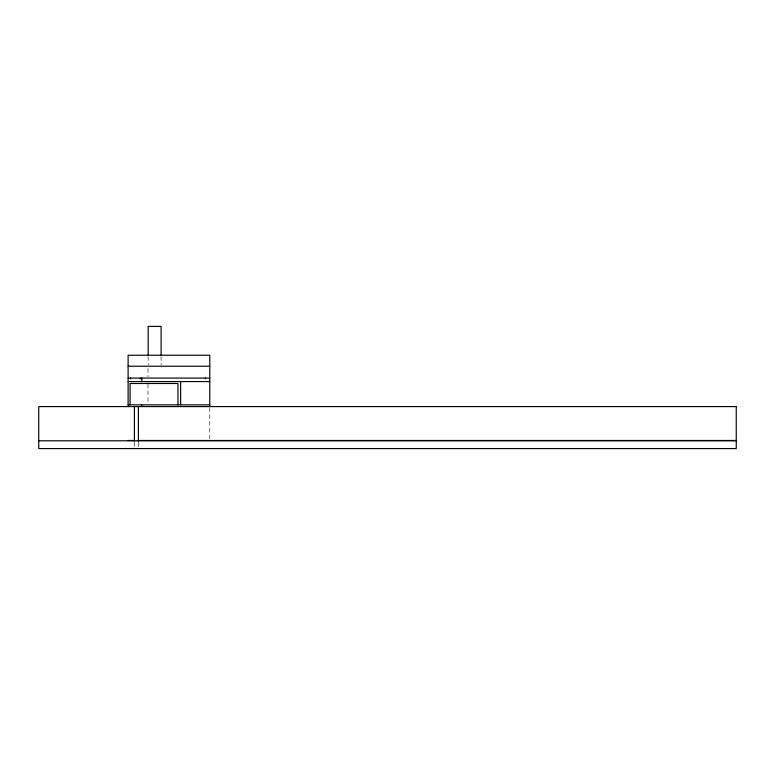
<?xml version="1.0" encoding="UTF-8"?>
<svg xmlns="http://www.w3.org/2000/svg" width="775" height="775" viewBox="0 0 775 775"><rect width="100%" height="100%" fill="white"/><g stroke="black" fill="none" stroke-linecap="round" stroke-linejoin="round"><path stroke-width="0.58" stroke-dasharray="3.88 2.91" d="M209.773 407.795L209.773 439.27M161.113 356.587L161.113 365.025M148.17 356.587L148.17 365.025M147.977 368.6L147.977 376.912M147.977 384.032L147.977 403.019M138.405 442.573L138.405 447.369M134.395 442.573L134.395 448.57"/><path stroke-width="1.16" d="M128.117 366.226L209.773 366.226M128.117 378.084L209.773 378.084M128.117 381.562L209.773 381.562M128.117 404.85L209.773 404.85M128.117 440.481L134.162 440.481M137.785 440.481L736.25 440.481M38.75 440.791L736.25 440.791M209.773 406.584L209.773 355.231L128.117 355.231L128.117 406.584M205.433 378.084L205.433 378.859M180.633 381.562L180.633 404.85M177.959 404.85L177.959 383.499L130.074 383.499L130.074 404.85M161.113 355.376L161.113 326.43L148.17 326.43L148.17 355.376M141.767 378.084L141.767 381.562M141.767 404.85L141.767 406.584M140.44 378.084L140.44 378.859M138.405 406.584L138.405 441.372M134.395 406.584L134.395 441.372M130.52 378.084L130.52 378.859M736.25 406.584L38.75 406.584L38.75 448.57L736.25 448.57L736.25 406.584"/></g></svg>
